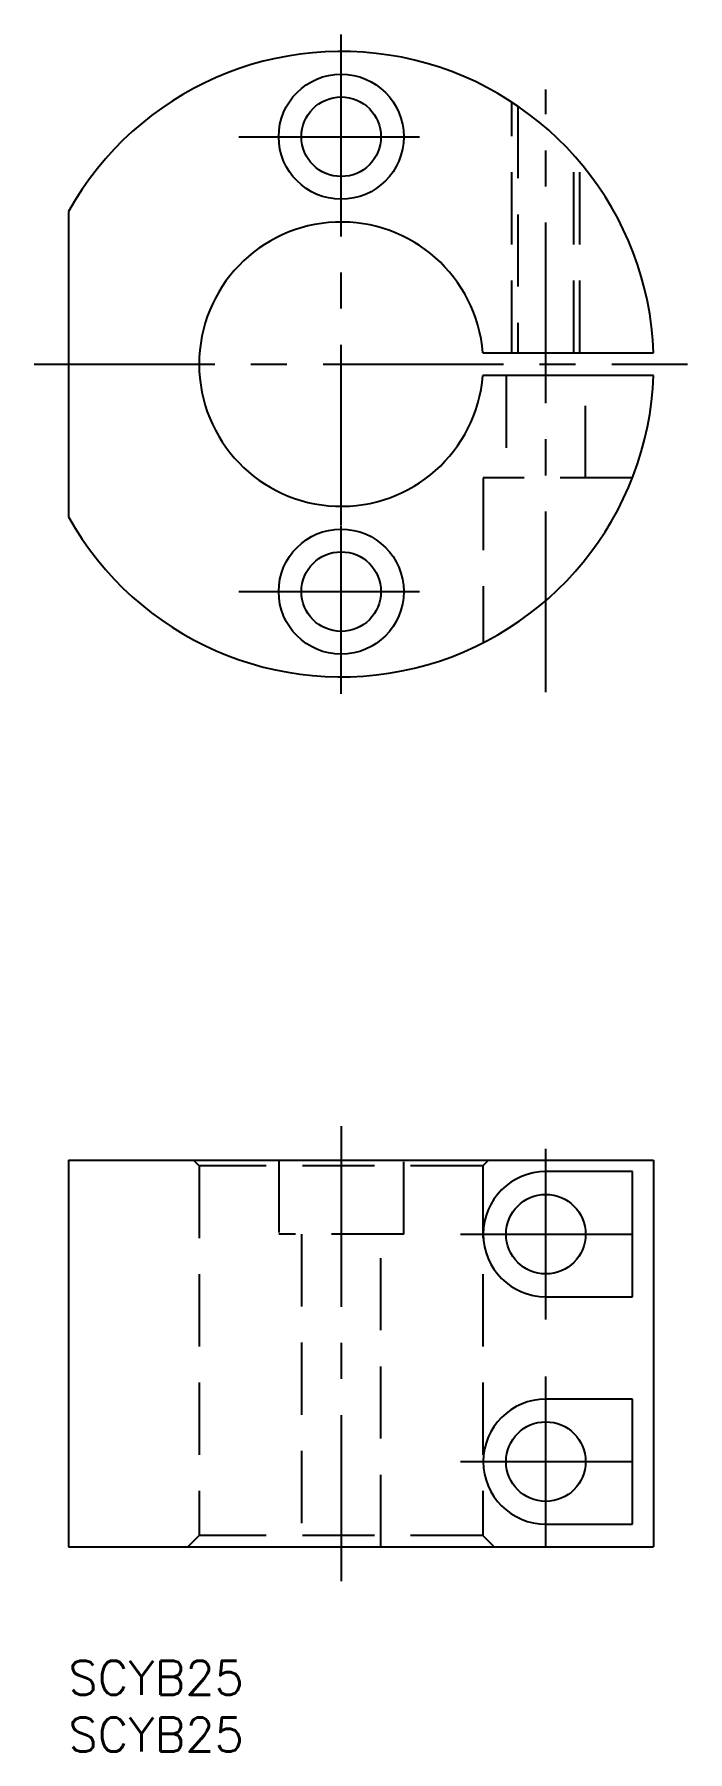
# Model space of a CAD drawing. Extents: x -3 to 54, y -8 to 143.
import ezdxf

# ---------------------------------------------------------------- set-up
doc = ezdxf.new("R2010")
doc.units = 0
doc.header["$LTSCALE"] = 0.5
doc.linetypes.add('CENTER', pattern=[50.8, 31.75, -6.35, 6.35, -6.35])
doc.linetypes.add('DASHED', pattern=[19.05, 12.7, -6.35])
for name, color, linetype in [('MSM_CENTER', 1, 'CENTER'), ('MSM_CONTINUOUS', 7, 'CONTINUOUS'), ('MSM_DASHED', 4, 'DASHED'), ('MSM_PART_NUMBER', 7, 'CONTINUOUS')]:
    doc.layers.add(name, color=color, linetype=linetype)
doc.styles.get("Standard").update_dxf_attribs({"font": 'txt.shx', "height": 3, "bigfont": 'bigfont.shx'})

msp = doc.modelspace()

# ---------------------------------------------------------------- linework, layer by layer
at = {"layer": 'MSM_CENTER'}
for p, q in [((24, 128.22), (24, 143)), ((42, 85.17), (42, 138.15)), ((15, 134), (33, 134)), ((24, 99.83), (24, 128.18)), ((-3, 114), (54.48, 114)), ((24, 85), (24, 99.78)), ((15, 94), (33, 94)), ((24, 47), (24, 7)), ((42, 30), (42, 45)), ((34.5, 37.5), (49.5, 37.5)), ((42, 10), (42, 25)), ((34.5, 17.5), (49.5, 17.5))]:
    msp.add_line(p, q, dxfattribs=at)
at = {"layer": 'MSM_CONTINUOUS'}
for p, q in [((0, 127.43), (0, 100.57)), ((36.46, 115), (51.48, 115)), ((51.48, 113), (36.46, 113)), ((0, 44), (51.48, 44)), ((0, 44), (0, 10)), ((51.48, 44), (51.48, 10)), ((49.62, 43), (42, 43)), ((49.62, 32), (49.62, 43)), ((42, 32), (49.62, 32)), ((49.62, 23), (42, 23)), ((49.62, 12), (49.62, 23)), ((42, 12), (49.62, 12)), ((0, 10), (51.48, 10))]:
    msp.add_line(p, q, dxfattribs=at)
for centre, radius in [((24, 134), 5.5), ((24, 134), 3.5), ((24, 94), 5.5), ((24, 94), 3.5), ((42, 37.5), 3.5), ((42, 17.5), 3.5)]:
    msp.add_circle(centre, radius, dxfattribs=at)
for centre, radius, start, end in [((24, 114), 27.5, 2.0839, 150.7771), ((24, 114), 12.5, 4.5886, 355.4114), ((24, 114), 27.5, 209.2229, 357.9161), ((42, 37.5), 5.5, 90, 270), ((42, 17.5), 5.5, 90, 270)]:
    msp.add_arc(centre, radius, start, end, dxfattribs=at)
at = {"layer": 'MSM_DASHED'}
for p, q in [((39, 115), (39, 137.05)), ((39.54, 136.69), (39.54, 115)), ((44.46, 115), (44.46, 132.38)), ((45, 115), (45, 131.76)), ((38.5, 113), (38.5, 104)), ((45.5, 104), (45.5, 113)), ((49.62, 104), (36.5, 104)), ((36.5, 104), (36.5, 89.51)), ((11, 44), (11.5, 43.5)), ((18.5, 44), (18.5, 37.5)), ((29.5, 37.5), (29.5, 44)), ((36.96, 44), (36.46, 43.5)), ((11.5, 43.5), (11.5, 11)), ((36.46, 43.5), (11.5, 43.5)), ((36.46, 43.5), (36.46, 11)), ((29.5, 37.5), (18.5, 37.5)), ((20.5, 37.5), (20.5, 10)), ((27.5, 10), (27.5, 37.5)), ((11.5, 11), (10.5, 10)), ((36.46, 11), (11.5, 11)), ((36.46, 11), (37.46, 10))]:
    msp.add_line(p, q, dxfattribs=at)

# ---------------------------------------------------------------- texts
at = {"layer": 'MSM_PART_NUMBER'}
for p in [(0, -3), (0, -8)]:
    msp.add_text('SCYB25', height=3, dxfattribs=at).set_placement(p)

doc.saveas('drawing.dxf')
